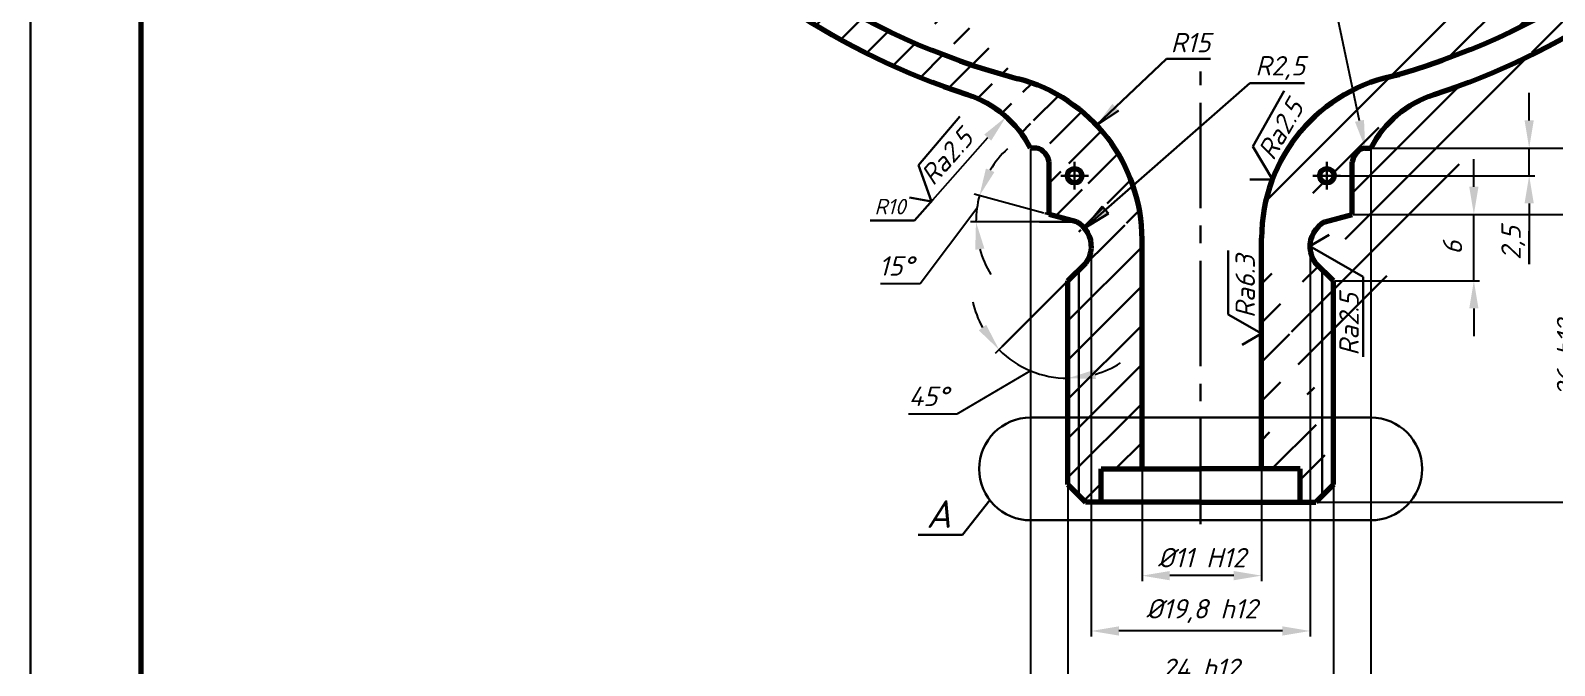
# Model space of a CAD drawing. Extents: x 3984 to 4893, y -1391 to 1983.
# Drawn here: x 4403.9 to 4679.5, y 649.4 to 764.1 of the extents above; entities that cross this region are included whole.
import ezdxf

# ---------------------------------------------------------------- set-up
doc = ezdxf.new("R2010")
doc.units = 0
doc.header["$MEASUREMENT"] = 0
for name, pattern in [('DASHDOTX2', [2, 1, -0.5, 0, -0.5]), ('K5LT32770', [18.200000002980232, 12, -3, 0.2000000029802322, -3]), ('K5LT_BASIC', [0]), ('K5LT_THIN', [0]), ('ОСЕВАЯ2', [28.575000000000003, 19.05, -3.175, 3.175, -3.175])]:
    doc.linetypes.add(name, pattern=pattern)
doc.layers.add('0 VIEW0', color=7, linetype='Continuous')
doc.layers.add('OSI', color=18, linetype='DASHDOTX2')
doc.styles.get("Standard").update_dxf_attribs({"font": 'isocpeui.ttf', "height": 3.5})
doc.dimstyles.new('AM_ISO', dxfattribs={"dimtxt": 3.5, "dimasz": 5, "dimexe": 1, "dimexo": 1, "dimgap": 1.5, "dimtad": 3, "dimtoh": 1, "dimdsep": 46, "dimtxsty": 'Standard', "dimcen": 0, "dimclrd": 256, "dimclre": 256, "dimclrt": 256, "dimadec": 0, "dimazin": 2, "dimtp": 0.1, "dimtm": 0.1, "dimtfac": 0.71, "dimtmove": 0, "dimatfit": 2, "dimfxl": 1, "dimlwd": -1, "dimlwe": -1, "dimarcsym": 1})
pattern_1 = [(45, (2719.659775417709, -1365.224657287738), (-3.535533905932737, 3.535533905932738), [])]

# ---------------------------------------------------------------- blocks, each defined once
blk = doc.blocks.new('*D344')
at = {"layer": '0 VIEW0', "transparency": 16777216}
for p, q in [((4604.861398115176, 687.2845535293608), (4604.861398115176, 664.6094495723859)), ((4626.454875705993, 686.5120655351778), (4626.454875705993, 664.6094495723859)), ((4621.454875705993, 665.6094495723859), (4609.861398115176, 665.6094495723859))]:
    blk.add_line(p, q, dxfattribs=at)
at = {"layer": '0 VIEW0', "lineweight": 30, "transparency": 16777216}
for points in [[(4609.861398115176, 666.4427829057192), (4609.861398115176, 664.7761162390525), (4604.861398115176, 665.6094495723859)], [(4621.454875705993, 666.4427829057192), (4621.454875705993, 664.7761162390525), (4626.454875705993, 665.6094495723859)]]:
    blk.add_solid(points, dxfattribs=at)
at = {"layer": 'Defpoints', "color": 0, "lineweight": 30, "transparency": 16777216}
for p in [(4604.861398115176, 688.2845535293608), (4626.454875705993, 687.5120655351778), (4604.861398115176, 665.6094495723859)]:
    blk.add_point(p, dxfattribs=at)
at = {"layer": '0 VIEW0', "lineweight": 30, "transparency": 16777216, "insert": (4615.657676670549, 668.8607753299616), "char_height": 3.5, "attachment_point": 5}
blk.add_mtext('{%%c}11 H12', dxfattribs=at)
blk = doc.blocks.new('*D345')
at = {"layer": '0 VIEW0', "transparency": 16777216}
for p, q in [((4595.679013191129, 724.673217567159), (4595.679013191129, 654.6094495723859)), ((4635.240345618855, 724.5748358584527), (4635.240345618855, 654.6094495723859)), ((4630.240345618855, 655.6094495723859), (4600.679013191129, 655.6094495723859))]:
    blk.add_line(p, q, dxfattribs=at)
at = {"layer": '0 VIEW0', "lineweight": 30, "transparency": 16777216}
for points in [[(4600.679013191129, 656.4427829057192), (4600.679013191129, 654.7761162390525), (4595.679013191129, 655.6094495723859)], [(4630.240345618855, 656.4427829057192), (4630.240345618855, 654.7761162390525), (4635.240345618855, 655.6094495723859)]]:
    blk.add_solid(points, dxfattribs=at)
at = {"layer": 'Defpoints', "color": 0, "lineweight": 30, "transparency": 16777216}
for p in [(4595.679013191129, 725.673217567159), (4635.240345618855, 725.5748358584527), (4595.679013191129, 655.6094495723859)]:
    blk.add_point(p, dxfattribs=at)
at = {"layer": '0 VIEW0', "lineweight": 30, "transparency": 16777216, "insert": (4615.657676670549, 659.2094495723859), "char_height": 3.5, "attachment_point": 5}
blk.add_mtext('{%%c}19,8 h12', dxfattribs=at)
blk = doc.blocks.new('*D346')
at = {"layer": '0 VIEW0', "transparency": 16777216}
for p, q in [((4584.706337439458, 742.686667434872), (4584.706337439458, 632.6094495723861)), ((4646.222965000168, 742.7717646076093), (4646.222965000168, 632.6094495723861)), ((4641.222965000168, 633.6094495723861), (4589.706337439458, 633.6094495723861))]:
    blk.add_line(p, q, dxfattribs=at)
at = {"layer": '0 VIEW0', "lineweight": 30, "transparency": 16777216}
for points in [[(4589.706337439458, 634.4427829057195), (4589.706337439458, 632.7761162390527), (4584.706337439458, 633.6094495723861)], [(4641.222965000168, 634.4427829057195), (4641.222965000168, 632.7761162390527), (4646.222965000168, 633.6094495723861)]]:
    blk.add_solid(points, dxfattribs=at)
at = {"layer": 'Defpoints', "color": 0, "lineweight": 30, "transparency": 16777216}
for p in [(4584.706337439458, 743.686667434872), (4646.222965000168, 743.7717646076093), (4584.706337439458, 633.6094495723861)]:
    blk.add_point(p, dxfattribs=at)
at = {"layer": '0 VIEW0', "lineweight": 30, "transparency": 16777216, "insert": (4615.473584080763, 638.9944495723861), "char_height": 3.5, "attachment_point": 5}
blk.add_mtext('\\A1;31 {\\H3.33\\S+0.5^ -0.5;} ', dxfattribs=at)
blk = doc.blocks.new('*D347')
at = {"layer": '0 VIEW0', "transparency": 16777216}
for p, q in [((4643.053764083879, 730.8964932372397), (4685.868484139088, 730.8964932372397)), ((4684.868484139088, 725.8964932372397), (4684.868484139088, 683.8964932372397)), ((4636.479356358293, 678.8964932372397), (4685.868484139088, 678.8964932372397))]:
    blk.add_line(p, q, dxfattribs=at)
at = {"layer": '0 VIEW0', "lineweight": 30, "transparency": 16777216}
for points in [[(4684.035150805755, 725.8964932372397), (4685.701817472421, 725.8964932372397), (4684.868484139088, 730.8964932372397)], [(4684.035150805755, 683.8964932372397), (4685.701817472421, 683.8964932372397), (4684.868484139088, 678.8964932372397)]]:
    blk.add_solid(points, dxfattribs=at)
at = {"layer": 'Defpoints', "color": 0, "lineweight": 30, "transparency": 16777216}
for p in [(4642.053764083879, 730.8964932372397), (4635.479356358293, 678.8964932372397), (4684.868484139088, 678.8964932372397)]:
    blk.add_point(p, dxfattribs=at)
at = {"layer": '0 VIEW0', "lineweight": 30, "transparency": 16777216, "insert": (4681.617158381512, 704.8964932372395), "char_height": 3.5, "attachment_point": 5, "rotation": 90}
blk.add_mtext('26 h12', dxfattribs=at)
blk = doc.blocks.new('*D348')
at = {"layer": '0 VIEW0', "transparency": 16777216}
for p, q in [((4647.222965000168, 742.8964932372397), (4695.868484139088, 742.8964932372397)), ((4694.868484139088, 737.8964932372397), (4694.868484139088, 683.8964932372397)), ((4636.479356358293, 678.8964932372397), (4695.868484139088, 678.8964932372397))]:
    blk.add_line(p, q, dxfattribs=at)
at = {"layer": '0 VIEW0', "lineweight": 30, "transparency": 16777216}
for points in [[(4694.035150805755, 737.8964932372397), (4695.701817472421, 737.8964932372397), (4694.868484139088, 742.8964932372397)], [(4694.035150805755, 683.8964932372397), (4695.701817472421, 683.8964932372397), (4694.868484139088, 678.8964932372397)]]:
    blk.add_solid(points, dxfattribs=at)
at = {"layer": 'Defpoints', "color": 0, "lineweight": 30, "transparency": 16777216}
for p in [(4646.222965000168, 742.8964932372397), (4635.479356358293, 678.8964932372397), (4694.868484139088, 678.8964932372397)]:
    blk.add_point(p, dxfattribs=at)
at = {"layer": '0 VIEW0', "lineweight": 30, "transparency": 16777216, "insert": (4691.617158381512, 698.8964932372395), "char_height": 3.5, "attachment_point": 5, "rotation": 90}
blk.add_mtext('32 h12', dxfattribs=at)
blk = doc.blocks.new('*D349')
at = {"layer": '0 VIEW0', "transparency": 16777216}
for p, q in [((4752.047032922837, 942.8964932372402), (4788.08546678751, 942.8964932372402)), ((4787.08546678751, 937.8964932372402), (4787.08546678751, 683.8964932372397)), ((4636.479356358293, 678.8964932372397), (4788.08546678751, 678.8964932372397))]:
    blk.add_line(p, q, dxfattribs=at)
at = {"layer": '0 VIEW0', "lineweight": 30, "transparency": 16777216}
for points in [[(4786.252133454177, 937.8964932372402), (4787.918800120843, 937.8964932372402), (4787.08546678751, 942.8964932372402)], [(4786.252133454177, 683.8964932372397), (4787.918800120843, 683.8964932372397), (4787.08546678751, 678.8964932372397)]]:
    blk.add_solid(points, dxfattribs=at)
at = {"layer": 'Defpoints', "color": 0, "lineweight": 30, "transparency": 16777216}
for p in [(4751.047032922837, 942.8964932372402), (4635.479356358293, 678.8964932372397), (4787.08546678751, 678.8964932372397)]:
    blk.add_point(p, dxfattribs=at)
at = {"layer": '0 VIEW0', "lineweight": 30, "transparency": 16777216, "insert": (4783.83546678751, 813.7772224356958), "char_height": 3.5, "attachment_point": 5, "rotation": 90}
blk.add_mtext('132*', dxfattribs=at)
blk = doc.blocks.new('*D350')
at = {"layer": '0 VIEW0', "transparency": 16777216}
for p, q in [((4752.047032922837, 942.8964932372402), (4770.713418730011, 942.8964932372402)), ((4769.713418730011, 937.8964932372402), (4769.713418730011, 747.8964932372397)), ((4646.101148722815, 742.8964932372397), (4770.713418730011, 742.8964932372397))]:
    blk.add_line(p, q, dxfattribs=at)
at = {"layer": '0 VIEW0', "lineweight": 30, "transparency": 16777216}
for points in [[(4768.880085396678, 937.8964932372402), (4770.546752063344, 937.8964932372402), (4769.713418730011, 942.8964932372402)], [(4768.880085396678, 747.8964932372397), (4770.546752063344, 747.8964932372397), (4769.713418730011, 742.8964932372397)]]:
    blk.add_solid(points, dxfattribs=at)
at = {"layer": 'Defpoints', "color": 0, "lineweight": 30, "transparency": 16777216}
for p in [(4751.047032922837, 942.8964932372402), (4645.101148722815, 742.8964932372397), (4769.713418730011, 742.8964932372397)]:
    blk.add_point(p, dxfattribs=at)
at = {"layer": '0 VIEW0', "lineweight": 30, "transparency": 16777216, "insert": (4764.328418730011, 830.8282645156213), "char_height": 3.5, "attachment_point": 5, "rotation": 90}
blk.add_mtext('\\A1;100 {\\H3.33\\S+0.2^ -0.2;} ', dxfattribs=at)
blk = doc.blocks.new('*D364')
at = {"layer": '0 VIEW0', "transparency": 16777216}
for p, q in [((4579.719841647731, 707.1516836651584), (4578.305628085358, 705.7374701027858)), ((4584.725722650077, 702.627280488322), (4571.375548985912, 694.7750329013163)), ((4571.375548985912, 694.7750329013163), (4562.660776258639, 694.7750329013162))]:
    blk.add_line(p, q, dxfattribs=at)
for start, end in [(192.353156861491, 208.6765784307451), (224.9999999999993, 270.0000000000005), (286.3234215692546, 302.6468431385088)]:
    blk.add_arc((4591.464651219812, 718.8964932372401), 17.60966898432689, start, end, dxfattribs=at)
at = {"layer": '0 VIEW0', "lineweight": 30, "transparency": 16777216}
for points in [[(4576.681884408474, 710.9458634319003), (4575.347999606879, 709.9465991456108), (4579.012734866545, 706.4445768839722)], [(4596.532314062247, 701.1717687886215), (4596.29570162675, 702.8215543301833), (4591.464651219812, 701.2868242529133)]]:
    blk.add_solid(points, dxfattribs=at)
at = {"layer": 'Defpoints', "color": 0, "lineweight": 30, "transparency": 16777216}
for p in [(4591.464651219812, 718.8964932372401), (4591.464651219812, 718.8964932372401), (4581.01855096401, 708.450392981437), (4586.906933508718, 701.886859172877), (4591.464651219813, 682.0964932372403)]:
    blk.add_point(p, dxfattribs=at)
at = {"layer": '0 VIEW0', "lineweight": 30, "transparency": 16777216, "insert": (4566.268162622275, 698.0250329013161), "char_height": 3.5, "attachment_point": 5}
blk.add_mtext('45°', dxfattribs=at)
blk = doc.blocks.new('*D359')
at = {"linetype": 'Continuous', "transparency": 16777216}
for p, q in [((4638.904485463145, 772.8996187005005), (4619.150477887387, 772.8996187005005)), ((4644.187424876016, 747.8161884691011), (4638.904485463145, 772.8996187005005))]:
    blk.add_line(p, q, dxfattribs=at)
blk.add_arc((4645.83617133235, 739.9879297148987), 3.000000000001165, 82.79491451666031, 104.182279113611, dxfattribs=at)
at = {"linetype": 'Continuous', "lineweight": 30, "transparency": 16777216}
blk.add_solid([(4645.002868496244, 747.9879328916359), (4643.371981255787, 747.6444440465664), (4645.217891411225, 742.9235267477254)], dxfattribs=at)
at = {"layer": 'Defpoints', "color": 0, "linetype": 'Continuous', "lineweight": 30, "transparency": 16777216}
for p in [(4645.217891411225, 742.9235267477254), (4645.83617133235, 739.9879297148987)]:
    blk.add_point(p, dxfattribs=at)
at = {"linetype": 'Continuous', "lineweight": 30, "transparency": 16777216, "insert": (4628.277481675269, 778.6346187005006), "char_height": 3.5, "attachment_point": 5}
blk.add_mtext('\\A1;R1,5 {\\H3.33\\S+0.5^ -0.5;}', dxfattribs=at)
blk = doc.blocks.new('*D360')
at = {"linetype": 'Continuous', "transparency": 16777216}
for p, q in [((4587.099629860621, 731.1553122823425), (4574.492858861564, 734.5332863907037)), ((4574.995303286097, 731.9443889906847), (4564.759878034185, 718.3365020155175)), ((4586.257138041901, 729.5737483165677), (4573.839923287223, 729.5737483165684)), ((4564.759878034185, 718.3365020155175), (4557.590938640245, 718.3365020155175))]:
    blk.add_line(p, q, dxfattribs=at)
for start, end in [(133.3527747165455, 149.1763873582728), (165.0000000000001, 179.9999999999961), (195.8236126417233, 211.6472252834506)]:
    blk.add_arc((4593.002106936314, 729.5737483165673), 18.16218364908963, start, end, dxfattribs=at)
at = {"linetype": 'Continuous', "lineweight": 30, "transparency": 16777216}
for points in [[(4578.172941160291, 738.5555652290377), (4576.637765821207, 739.2044214966697), (4575.458784687853, 734.2744673456011)], [(4574.70276558686, 724.5066355085016), (4576.35356745436, 724.7360499196301), (4574.839923287224, 729.5737483165684)]]:
    blk.add_solid(points, dxfattribs=at)
at = {"layer": 'Defpoints', "color": 0, "linetype": 'Continuous', "lineweight": 30, "transparency": 16777216}
for p in [(4575.115847667059, 732.7275784096842), (4588.06555568691, 730.8964932372401), (4587.257138041901, 729.5737483165676), (4592.985199570583, 729.5737483165672), (4593.002106936312, 729.5737483165676)]:
    blk.add_point(p, dxfattribs=at)
at = {"linetype": 'Continuous', "lineweight": 30, "transparency": 16777216, "insert": (4560.425408337215, 721.5865020155173), "char_height": 3.5, "attachment_point": 5}
blk.add_mtext('15°', dxfattribs=at)
blk = doc.blocks.new('*D361')
at = {"linetype": 'Continuous', "transparency": 16777216}
for p, q in [((4664.868484139088, 735.8964932372397), (4664.868484139088, 740.8964932372397)), ((4664.868484139088, 718.8964932372397), (4664.868484139088, 730.8964932372397)), ((4639.68672979732, 718.8964932372397), (4665.868484139088, 718.8964932372397)), ((4664.868484139088, 713.8964932372397), (4664.868484139088, 708.8964932372397))]:
    blk.add_line(p, q, dxfattribs=at)
at = {"linetype": 'Continuous', "lineweight": 30, "transparency": 16777216}
for points in [[(4664.035150805755, 735.8964932372397), (4665.701817472421, 735.8964932372397), (4664.868484139088, 730.8964932372397)], [(4664.035150805755, 713.8964932372397), (4665.701817472421, 713.8964932372397), (4664.868484139088, 718.8964932372397)]]:
    blk.add_solid(points, dxfattribs=at)
at = {"layer": 'Defpoints', "color": 0, "linetype": 'Continuous', "lineweight": 30, "transparency": 16777216}
for p in [(4664.868484139088, 730.8964932372397), (4664.868484139088, 730.8964932372397), (4638.68672979732, 718.8964932372397)]:
    blk.add_point(p, dxfattribs=at)
at = {"linetype": 'Continuous', "lineweight": 30, "transparency": 16777216, "insert": (4661.001893594181, 724.8964932372409), "char_height": 3.5, "attachment_point": 5, "rotation": 90}
blk.add_mtext('6', dxfattribs=at)
blk = doc.blocks.new('*D362')
at = {"linetype": 'Continuous', "transparency": 16777216}
for p, q in [((4674.868484139088, 747.8964932372397), (4674.868484139088, 752.8964932372397)), ((4655.985668183013, 742.8964932372397), (4675.868484139088, 742.8964932372397)), ((4674.868484139088, 737.8964932372397), (4674.868484139088, 742.8964932372397)), ((4639.284589561921, 737.8964932372397), (4675.868484139088, 737.8964932372397)), ((4674.868484139088, 732.8964932372397), (4674.868484139088, 727.8964932372397))]:
    blk.add_line(p, q, dxfattribs=at)
at = {"linetype": 'Continuous', "lineweight": 30, "transparency": 16777216}
for points in [[(4674.035150805755, 747.8964932372397), (4675.701817472421, 747.8964932372397), (4674.868484139088, 742.8964932372397)], [(4674.035150805755, 732.8964932372397), (4675.701817472421, 732.8964932372397), (4674.868484139088, 737.8964932372397)]]:
    blk.add_solid(points, dxfattribs=at)
at = {"layer": 'Defpoints', "color": 0, "linetype": 'Continuous', "lineweight": 30, "transparency": 16777216}
for p in [(4654.985668183013, 742.8964932372397), (4674.868484139088, 742.8964932372397), (4638.284589561921, 737.8964932372397)]:
    blk.add_point(p, dxfattribs=at)
at = {"linetype": 'Continuous', "lineweight": 30, "transparency": 16777216, "insert": (4671.99218887007, 725.7432972120508), "char_height": 3.5, "attachment_point": 5, "rotation": 90}
blk.add_mtext('2,5', dxfattribs=at)
blk = doc.blocks.new('*D363')
at = {"linetype": 'Continuous', "transparency": 16777216}
blk.add_line((4567.024066822741, 733.5529484918303), (4576.960096935178, 744.7889930685798), dxfattribs=at)
at = {"linetype": 'Continuous', "lineweight": 30, "transparency": 16777216}
blk.add_solid([(4576.335835323657, 745.3410273834792), (4577.584358546698, 744.2369587536803), (4580.272302824575, 748.5345627377019)], dxfattribs=at)
at = {"layer": 'Defpoints', "color": 0, "linetype": 'Continuous', "lineweight": 30, "transparency": 16777216}
for p in [(4580.272302824575, 748.5345627377019), (4567.024066822741, 733.5529484918303)]:
    blk.add_point(p, dxfattribs=at)
at = {"linetype": 'Continuous', "lineweight": 30, "transparency": 16777216, "insert": (4569.55746159403, 741.3239046083128), "char_height": 3.5, "attachment_point": 5, "rotation": 48.51368229478366}
blk.add_mtext('Ra2.5', dxfattribs=at)
blk = doc.blocks.new('*D411')
at = {"transparency": 16777216}
for p, q in [((4591.464651219812, 699.4964932372401), (4591.464651219812, 644.6094495723859)), ((4639.464651219812, 699.4964932372401), (4639.464651219812, 644.6094495723859)), ((4596.464651219812, 645.6094495723859), (4634.464651219812, 645.6094495723859))]:
    blk.add_line(p, q, dxfattribs=at)
at = {"lineweight": 30, "transparency": 16777216}
for points in [[(4596.464651219812, 646.4427829057192), (4596.464651219812, 644.7761162390525), (4591.464651219812, 645.6094495723859)], [(4634.464651219812, 646.4427829057192), (4634.464651219812, 644.7761162390525), (4639.464651219812, 645.6094495723859)]]:
    blk.add_solid(points, dxfattribs=at)
at = {"layer": 'Defpoints', "color": 0, "lineweight": 30, "transparency": 16777216}
for p in [(4591.464651219812, 700.4964932372401), (4639.464651219812, 700.4964932372401), (4639.464651219812, 645.6094495723859)]:
    blk.add_point(p, dxfattribs=at)
at = {"lineweight": 30, "transparency": 16777216, "insert": (4615.464651219812, 648.8607753299616), "char_height": 3.5, "attachment_point": 5}
blk.add_mtext('24 h12', dxfattribs=at)

msp = doc.modelspace()

# ---------------------------------------------------------------- hatches: boundary and pattern name
at = {"linetype": 'Continuous', "lineweight": 30}
h = msp.add_hatch(dxfattribs=at)
h.set_pattern_fill('ANSI31', color=256, scale=40, style=0)
h.set_pattern_definition(pattern_1)
edge = h.paths.add_edge_path(flags=16)
edge.add_arc((4638.284589561921, 737.89649323724), 1.3, 0, 360)
edge = h.paths.add_edge_path()
edge.add_arc((4615.256979180869, 881.293164788471), 135.5445323443413, 288.2308185667382, 347.9260066622234)
edge.add_arc((4615.449281003435, 881.0059118383632), 129.810323346075, 284.8573297350858, 359.9517060924117)
edge.add_line((4747.803033643691, 852.9406746899807), (4757.532109459949, 898.7123777125552))
edge.add_line((4745.259558234409, 880.8964932372404), (4753.745226312767, 880.8964932372404))
edge.add_arc((4663.90523561689, 733.5529484918301), 19.99911304464463, 108.1918296087115, 152.1474369876524)
edge.add_arc((4656.412329938757, 726.5927585986414), 29.94384176867748, 99.75680360465135, 179.9999438595886)
edge.add_line((4645.101148722815, 742.89649323724), (4646.222965000168, 742.89649323724))
edge.add_arc((4645.836171332368, 739.9879297149067), 3, 104.182279113611, 172.2255209397931)
edge.add_line((4642.863746752717, 730.89649323724), (4642.863746752717, 740.3937524819951))
edge.add_arc((4640.220422621072, 725.1211832060302), 5.000696719163553, 117.0778368451045, 183.8232843608785)
edge.add_line((4637.927195503315, 729.5737483165675), (4642.863746752717, 730.8964932372402))
edge.add_line((4639.464651219812, 718.89649323724), (4636.178080169102, 722.126793726866))
edge.add_arc((4640.6331349345, 725.2117392787417), 5.418893062308769, 184.4876762257054, 214.7010377589693)
edge.add_line((4626.453964779615, 684.89649323724), (4626.468486364322, 726.5927879386675))
edge.add_line((4639.464651219812, 682.0964932372402), (4639.464651219812, 718.8964932372401))
edge.add_line((4639.464651219812, 682.0964932372402), (4636.264651219813, 678.89649323724))
edge.add_line((4633.464651219812, 678.89649323724), (4636.264651219813, 678.89649323724))
edge.add_line((4633.464651219812, 678.89649323724), (4633.464651219812, 684.8964932372401))
edge.add_line((4633.464651219812, 684.89649323724), (4626.453949690957, 684.89649323724))
h = msp.add_hatch(dxfattribs=at)
h.set_pattern_fill('ANSI31', color=256, scale=40, style=0)
h.set_pattern_definition(pattern_1)
edge = h.paths.add_edge_path(flags=16)
edge.add_arc((4592.668746757075, 737.89649323724), 1.3, 0, 360)
edge = h.paths.add_edge_path()
edge.add_line((4597.464651219812, 684.89649323724), (4604.861398115176, 684.89649323724))
edge.add_line((4597.464651219812, 678.89649323724), (4597.464651219812, 684.89649323724))
edge.add_line((4604.861388561483, 684.8943527286859), (4604.861505458353, 726.3761015083331))
edge.add_line((4597.464651219812, 678.89649323724), (4594.664651219813, 678.89649323724))
edge.add_line((4591.464651219812, 682.0964932372402), (4594.664651219813, 678.89649323724))
edge.add_line((4591.464651219812, 682.0964932372402), (4591.464651219812, 718.89649323724))
edge.add_line((4591.464651219812, 718.89649323724), (4594.751222270525, 722.1267937268661))
edge.add_arc((4590.708879818554, 725.1211832060302), 5.000696719163553, 356.1767156391218, 422.9221631548986)
edge.add_arc((4590.296167505127, 725.2117392787417), 5.418893062308769, 325.2989622410349, 355.5123237742942)
edge.add_line((4593.002106936312, 729.5737483165675), (4588.06555568691, 730.89649323724))
edge.add_line((4588.065555686908, 730.89649323724), (4588.065555686908, 740.3937524819952))
edge.add_arc((4574.836033378939, 726.3760980960727), 30.02547207940597, 0, 75.40296937661822)
edge.add_arc((4585.093131107258, 739.9879297149067), 3, 7.774479060206355, 75.81772088638921)
edge.add_line((4585.82815371681, 742.89649323724), (4584.706337439458, 742.89649323724))
edge.add_arc((4567.024066822734, 733.5529484918301), 19.99911304464453, 27.85256301234187, 71.80817039128881)
edge.add_arc((4615.672323258756, 881.293164788471), 135.544532344341, 192.0739933377769, 251.769181433265)
edge.add_arc((4615.465346555191, 880.9502838648826), 129.7991818218626, 180.0237441690846, 255.2430759307082)
edge.add_line((4488.478904409716, 854.0751817653821), (4483.126268795935, 852.9406746899803))
h = msp.add_hatch(color=18)
h.set_gradient(color2=(0, 0, 0), one_color=1)
h.paths.add_polyline_path([(4600.650095761815, 749.6810082391656), (4599.496585757506, 750.8905004140942), (4596.643655268342, 747.0148141685376)])
h = msp.add_hatch(color=18, dxfattribs=at)
h.set_gradient(color2=(0, 0, 0), one_color=1)
h.paths.add_polyline_path([(4594.468929445247, 728.4179990155438), (4597.679062458116, 732.3409431247713), (4598.777847952306, 731.0877678714495)])

# ---------------------------------------------------------------- linework, layer by layer
at = {"lineweight": 30}
for p, q in [((4403.867479744269, 990.2801990196375), (4403.867479744269, 396.2801990196377)), ((4674.868484139088, 721.89649323724), (4674.868484139088, 727.89649323724)), ((4593.464651219812, 680.0964932372405), (4593.464651219812, 720.8622505203062)), ((4637.464651219811, 680.0964932372405), (4637.464651219811, 720.8622505203062))]:
    msp.add_line(p, q, dxfattribs=at)
at = {"lineweight": 70}
msp.add_line((4423.867479744269, 401.2801990196377), (4423.867479744269, 985.2801990196375), dxfattribs=at)
at = {"linetype": 'Continuous', "lineweight": 30}
for p, q in [((4594.468929445247, 728.4179990155438), (4624.380968569628, 754.6449091020353)), ((4624.380968569628, 754.6449091020353), (4634.247256448416, 754.6449091020348)), ((4567.024066822738, 733.5529484918287), (4563.712007822278, 729.8075449303609)), ((4587.292815025879, 731.1035484733223), (4588.065555686908, 730.8964932372404)), ((4594.468929445247, 728.4179990155438), (4597.679062458116, 732.3409431247713)), ((4598.777847952306, 731.0877678714495), (4594.468929445247, 728.4179990155438)), ((4597.679062458116, 732.3409431247713), (4598.777847952306, 731.0877678714495)), ((4563.712007822278, 729.8075449303609), (4555.712007822278, 729.8075449303609)), ((4592.985199570583, 729.573748316567), (4586.342633562614, 729.573748316568)), ((4584.715270300409, 694.183536902094), (4646.21403213922, 694.183536902094)), ((4577.360331874834, 679.2260381594791), (4572.385307483299, 672.9611253665001)), ((4584.715270300409, 675.6094495723859), (4646.222965000168, 675.6094495723859)), ((4572.385307483299, 672.9611253665001), (4564.385307483299, 672.9611253665001))]:
    msp.add_line(p, q, dxfattribs=at)
msp.add_line((4596.64365526834, 747.0148141685362), (4600.650095761815, 749.6810082391661))
at = {"linetype": 'K5LT32770', "lineweight": 30}
for p, q in [((4592.668746757075, 735.39649323724), (4592.668746757075, 740.39649323724)), ((4638.260555682549, 735.39649323724), (4638.260555682549, 740.39649323724)), ((4595.168746757075, 737.8964932372401), (4590.168746757075, 737.8964932372401)), ((4635.760555682549, 737.8964932372401), (4640.760555682549, 737.8964932372401))]:
    msp.add_line(p, q, dxfattribs=at)
at = {"linetype": 'Continuous', "lineweight": 30}
for centre, radius, start, end in [((4584.715270300409, 684.89649323724), 9.287043664853991, 90, 270), ((4646.214032139218, 684.89649323724), 9.28704366485399, 270, 90)]:
    msp.add_arc(centre, radius, start, end, dxfattribs=at)
at = {"layer": '0 VIEW0', "color": 0, "linetype": 'ОСЕВАЯ2', "lineweight": 30}
msp.add_line((4615.464651219812, 674.89649323724), (4615.464651219812, 756.7275299824227), dxfattribs=at)
at = {"layer": '0 VIEW0', "color": 0, "linetype": 'K5LT_BASIC', "lineweight": 70}
for p, q in [((4585.82815371681, 742.89649323724), (4584.706337439458, 742.89649323724)), ((4645.101148722815, 742.89649323724), (4646.222965000168, 742.89649323724)), ((4588.065555686908, 730.89649323724), (4588.065555686908, 740.3937524819952)), ((4642.863746752717, 730.89649323724), (4642.863746752717, 740.3937524819952)), ((4593.002106936312, 729.5737483165675), (4588.06555568691, 730.89649323724)), ((4637.927195503315, 729.5737483165675), (4642.863746752717, 730.89649323724)), ((4604.861388561483, 684.8943527286859), (4604.861505458353, 726.3761015083331)), ((4626.453964779615, 684.89649323724), (4626.468486364322, 726.5927879386676)), ((4591.464651219812, 718.89649323724), (4594.751222270525, 722.1267937268661)), ((4639.464651219812, 718.89649323724), (4636.178080169102, 722.1267937268661)), ((4591.464651219812, 682.0964932372402), (4591.464651219812, 718.89649323724)), ((4639.464651219812, 682.0964932372402), (4639.464651219812, 718.89649323724)), ((4597.464651219812, 678.89649323724), (4597.464651219812, 684.89649323724)), ((4597.464651219812, 684.89649323724), (4604.861398115176, 684.89649323724)), ((4604.861398115176, 684.89649323724), (4615.464651219812, 684.89649323724)), ((4626.453949690957, 684.89649323724), (4615.464651219812, 684.89649323724)), ((4633.464651219812, 684.89649323724), (4626.453949690957, 684.89649323724)), ((4633.464651219812, 678.89649323724), (4633.464651219812, 684.89649323724)), ((4591.464651219812, 682.0964932372402), (4594.664651219813, 678.89649323724)), ((4639.464651219812, 682.0964932372402), (4636.264651219813, 678.89649323724)), ((4597.464651219812, 678.89649323724), (4594.664651219813, 678.89649323724)), ((4615.464651219812, 678.89649323724), (4597.464651219812, 678.89649323724)), ((4615.464651219812, 678.89649323724), (4633.464651219812, 678.89649323724)), ((4633.464651219812, 678.89649323724), (4636.264651219813, 678.89649323724))]:
    msp.add_line(p, q, dxfattribs=at)
at = {"layer": '0 VIEW0', "color": 0, "linetype": 'K5LT_THIN', "lineweight": 30}
msp.add_line((4591.464651219812, 718.89649323724), (4579.578420291495, 707.0102623089218), dxfattribs=at)
at = {"layer": '0 VIEW0', "color": 0, "linetype": 'K5LT_BASIC', "lineweight": 60}
for p in [(4594.664651219813, 678.89649323724), (4636.264651219813, 678.89649323724)]:
    msp.add_line(p, (4615.464651219812, 678.89649323724), dxfattribs=at)
at = {"layer": '0 VIEW0', "color": 0, "linetype": 'K5LT_BASIC', "lineweight": 70}
for centre in [(4592.668746757075, 737.89649323724), (4638.284589561921, 737.89649323724)]:
    msp.add_circle(centre, 1.3, dxfattribs=at)
for centre, radius, start, end in [((4615.465346555191, 880.9502838648826), 129.7991818218626, 180.0237441690846, 255.2430759307082), ((4615.449281003435, 881.0059118383632), 129.810323346075, 284.8573297350858, 359.9517060924117), ((4615.672323258756, 881.293164788471), 135.544532344341, 192.0739933377769, 251.769181433265), ((4615.256979180869, 881.293164788471), 135.5445323443413, 288.230818566735, 347.9260066622228), ((4574.836033378939, 726.3760980960727), 30.02547207940597, 0, 75.40296937661822), ((4656.412329938757, 726.5927585986414), 29.94384176867748, 99.75680360465142, 179.9999438595886), ((4567.024066822734, 733.5529484918301), 19.99911304464453, 27.85256301234187, 71.80817039128881), ((4663.90523561689, 733.5529484918301), 19.99911304464463, 108.1918296087112, 152.1474369876589), ((4585.093131107258, 739.9879297149067), 3, 7.774479060206355, 75.81772088638921), ((4645.836171332368, 739.9879297149067), 3, 104.1822791136108, 172.2255209397937), ((4590.708879818554, 725.1211832060302), 5.000696719163553, 356.1767156391218, 62.92216315489856), ((4640.220422621072, 725.1211832060302), 5.000696719163553, 117.0778368451014, 183.8232843608781), ((4590.296167505127, 725.2117392787417), 5.418893062308769, 325.2989622410349, 355.5123237742942), ((4640.6331349345, 725.2117392787417), 5.418893062308769, 184.4876762257059, 214.7010377589651)]:
    msp.add_arc(centre, radius, start, end, dxfattribs=at)
at = {"layer": 'OSI', "color": 0, "linetype": 'ByBlock', "lineweight": 30}
for p, q in [((4596.643655268344, 747.0148141685403), (4609.266395585537, 759.0533023369784)), ((4609.266395585537, 759.0533023369784), (4617.266395585539, 759.0533023369784)), ((4628.425577908584, 737.2405457241065), (4624.889600878544, 743.1984703999491)), ((4566.765871838542, 733.2609716842811), (4564.428734121735, 739.783071598625)), ((4624.384418036339, 737.1919636256861), (4628.425577908584, 737.2405457241065)), ((4562.789362547566, 733.9825721222745), (4566.765871838542, 733.2609716842811)), ((4638.719912182161, 727.1850719494422), (4635.219912182163, 725.1643460072786)), ((4635.219912182163, 725.1643460072786), (4644.873750709997, 719.5906997345204)), ((4626.462483228524, 709.3557904333414), (4620.462483228523, 712.8198920484796)), ((4622.962483228523, 707.3350644911783), (4626.462483228524, 709.3557904333414))]:
    msp.add_line(p, q, dxfattribs=at)
at = {"layer": 'OSI', "linetype": 'ByBlock', "lineweight": 30}
for p, q in [((4624.889600878544, 743.1984703999491), (4630.537039422685, 753.2574658486018)), ((4564.428734121735, 739.783071598625), (4571.887777990791, 748.5830497864048)), ((4620.462483228523, 712.8198920484796), (4620.462483228523, 724.3557904333414)), ((4644.873750709997, 719.5906997345204), (4644.873750709997, 705.1869373036992))]:
    msp.add_line(p, q, dxfattribs=at)

# ---------------------------------------------------------------- texts
at = {"linetype": 'Continuous', "lineweight": 30, "attachment_point": 1}
for s, insert, char_height, width in [('R2,5', (4625.341980074918, 759.522917188678), 3.5, 3.369592543368527), ('R10', (4556.48081702651, 733.7099513996753), 2.8, 2.695674034694821), ('A', (4565.860160600747, 679.2470136479482), 5, 2.808701744010614)]:
    msp.add_mtext(s, dxfattribs=dict(at, insert=insert, char_height=char_height, width=width))
at = {"linetype": 'Continuous', "lineweight": 30, "insert": (4625.580142033472, 742.2181180661936), "char_height": 3.5, "width": 9.406197013317977, "attachment_point": 1, "rotation": 59.891708307789045}
msp.add_mtext('Ra2.5', dxfattribs=at)
at = {"layer": 'OSI', "color": 0, "linetype": 'ByBlock', "lineweight": 30, "insert": (4610.050038073468, 763.7076488099382), "char_height": 3.5, "width": 6.44294559328614, "attachment_point": 1}
msp.add_mtext('R15', dxfattribs=at)
at = {"layer": 'OSI', "color": 0, "linetype": 'ByBlock', "lineweight": 30, "char_height": 3.5, "width": 4.068389027857961}
for s, insert, attachment_point, rotation in [('Ra6.3', (4621.775687952531, 712.1696174469497), 1, 90), ('Ra2.5', (4644.044876456865, 705.3674416175776), 7, 90.00000000000001)]:
    msp.add_mtext(s, dxfattribs=dict(at, insert=insert, attachment_point=attachment_point, rotation=rotation))

# ---------------------------------------------------------------- dimensions: what is measured, and where the dimension line sits
at = {"linetype": 'Continuous', "lineweight": 30}
dim = msp.add_radius_dim(center=(4645.83617133235, 739.9879297148987), mpoint=(4645.217891411225, 742.9235267477254), text='R1,5 {\\H3.33\\S+0.5^ -0.5;}', dimstyle='AM_ISO', override={"dimtofl": 0, "dimtolj": 1}, dxfattribs=at)
dim.commit()
dim.dimension.update_dxf_attribs({"geometry": '*D359', "text_midpoint": (4628.277481675269, 772.8996187005006), "dimtype": 164})
for base, p1, p2, text, picture, middle in [((4674.868484139088, 742.8964932372397), (4638.284589561921, 737.89649323724), (4654.985668183013, 742.89649323724), '2,5', '*D362', (4671.99218887007, 725.7432972120508)), ((4664.868484139088, 730.8964932372397), (4638.68672979732, 718.89649323724), (4664.868484139088, 730.89649323724), '6', '*D361', (4661.001893594181, 724.8964932372409))]:
    dim = msp.add_linear_dim(base=base, p1=p1, p2=p2, angle=90, text=text, dimstyle='AM_ISO', override={"dimtmove": 2}, dxfattribs=at)
    dim.commit()
    dim.dimension.update_dxf_attribs({"geometry": picture, "text_midpoint": middle, "dimtype": 160, "text_rotation": 90})
dim = msp.add_radius_dim(center=(4567.024066822741, 733.5529484918303), mpoint=(4580.272302824575, 748.5345627377019), text='Ra2.5', dimstyle='AM_ISO', override={"dimtmove": 2}, dxfattribs=at)
dim.commit()
dim.dimension.update_dxf_attribs({"geometry": '*D363', "text_midpoint": (4569.55746159403, 741.3239046083128)})
dim = msp.add_angular_dim_2l(base=(4575.115847667059, 732.7275784096842), line1=((4593.002106936312, 729.5737483165675), (4588.06555568691, 730.89649323724)), line2=((4592.985199570583, 729.573748316567), (4587.257138041901, 729.5737483165675)), dimstyle='AM_ISO', override={"dimtmove": 1}, dxfattribs=at)
dim.commit()
dim.dimension.update_dxf_attribs({"geometry": '*D360', "text_midpoint": (4560.425408337215, 721.5865020155175), "dimtype": 162})
at = {"lineweight": 30}
dim = msp.add_linear_dim(base=(4639.464651219812, 645.6094495723859), p1=(4591.464651219812, 700.4964932372401), p2=(4639.464651219812, 700.4964932372401), text='24 h12', dimstyle='AM_ISO', dxfattribs=at)
dim.commit()
dim.dimension.update_dxf_attribs({"geometry": '*D411', "text_midpoint": (4615.464651219812, 645.6094495723859), "dimtype": 160})
at = {"layer": '0 VIEW0', "color": 0, "lineweight": 30}
for base, p1, text, picture, middle in [((4787.08546678751, 678.8964932372397), (4751.047032922837, 942.8964932372404), '132*', '*D349', (4787.08546678751, 813.7772224356958)), ((4694.868484139088, 678.8964932372397), (4646.222965000168, 742.89649323724), '32 h12', '*D348', (4694.868484139088, 698.8964932372395)), ((4684.868484139088, 678.8964932372397), (4642.053764083879, 730.89649323724), '26 h12', '*D347', (4684.868484139088, 704.8964932372395))]:
    dim = msp.add_linear_dim(base=base, p1=p1, p2=(4635.479356358293, 678.89649323724), angle=90, text=text, dimstyle='AM_ISO', dxfattribs=at)
    dim.commit()
    dim.dimension.update_dxf_attribs({"geometry": picture, "text_midpoint": middle, "dimtype": 160})
dim = msp.add_linear_dim(base=(4769.713418730011, 742.8964932372397), p1=(4751.047032922837, 942.8964932372404), p2=(4645.101148722815, 742.89649323724), angle=90, text='100 {\\H3.33\\S+0.2^ -0.2;} ', dimstyle='AM_ISO', override={"dimgap": 1.5, "dimtol": 0, "dimlim": 0, "dimtm": 0.1000000001, "dimtolj": 1}, dxfattribs=at)
dim.commit()
dim.dimension.update_dxf_attribs({"geometry": '*D350', "text_midpoint": (4769.713418730011, 830.8282645156213), "dimtype": 160})
dim = msp.add_linear_dim(base=(4584.706337439458, 633.6094495723861), p1=(4646.222965000168, 743.7717646076093), p2=(4584.706337439458, 743.686667434872), text='31 {\\H3.33\\S+0.5^ -0.5;} ', dimstyle='AM_ISO', override={"dimgap": 1.5, "dimtol": 1, "dimlim": 0, "dimtm": 0.1000000001, "dimtolj": 1, "dimtzin": 12}, dxfattribs=at)
dim.commit()
dim.dimension.update_dxf_attribs({"geometry": '*D346', "text_midpoint": (4615.473584080763, 633.6094495723861), "dimtype": 160})
for base, p1, p2, text, picture, middle in [((4595.679013191129, 655.6094495723859), (4635.240345618855, 725.5748358584527), (4595.679013191129, 725.673217567159), '{%%c}19,8 h12', '*D345', (4615.657676670549, 655.6094495723859)), ((4604.861398115176, 665.6094495723859), (4626.454875705993, 687.5120655351778), (4604.861398115176, 688.2845535293608), '{%%c}11 H12', '*D344', (4615.657676670549, 665.6094495723859))]:
    dim = msp.add_linear_dim(base=base, p1=p1, p2=p2, text=text, dimstyle='AM_ISO', dxfattribs=at)
    dim.commit()
    dim.dimension.update_dxf_attribs({"geometry": picture, "text_midpoint": middle, "dimtype": 160})
dim = msp.add_angular_dim_2l(base=(4586.906933508718, 701.886859172877), line1=((4591.464651219812, 718.89649323724), (4591.464651219812, 682.0964932372402)), line2=((4591.464651219812, 718.89649323724), (4581.018550964009, 708.4503929814367)), dimstyle='AM_ISO', override={"dimscale": 1, "dimtxsty": 'Standard', "dimse1": 0, "dimse2": 0, "dimazin": 3, "dimtix": 0, "dimtofl": 1, "dimtmove": 1, "dimatfit": 3, "dimfxlon": 1}, dxfattribs=at)
dim.commit()
dim.dimension.update_dxf_attribs({"geometry": '*D364', "text_midpoint": (4566.268162622275, 698.0250329013161), "dimtype": 162})

doc.saveas('drawing.dxf')
